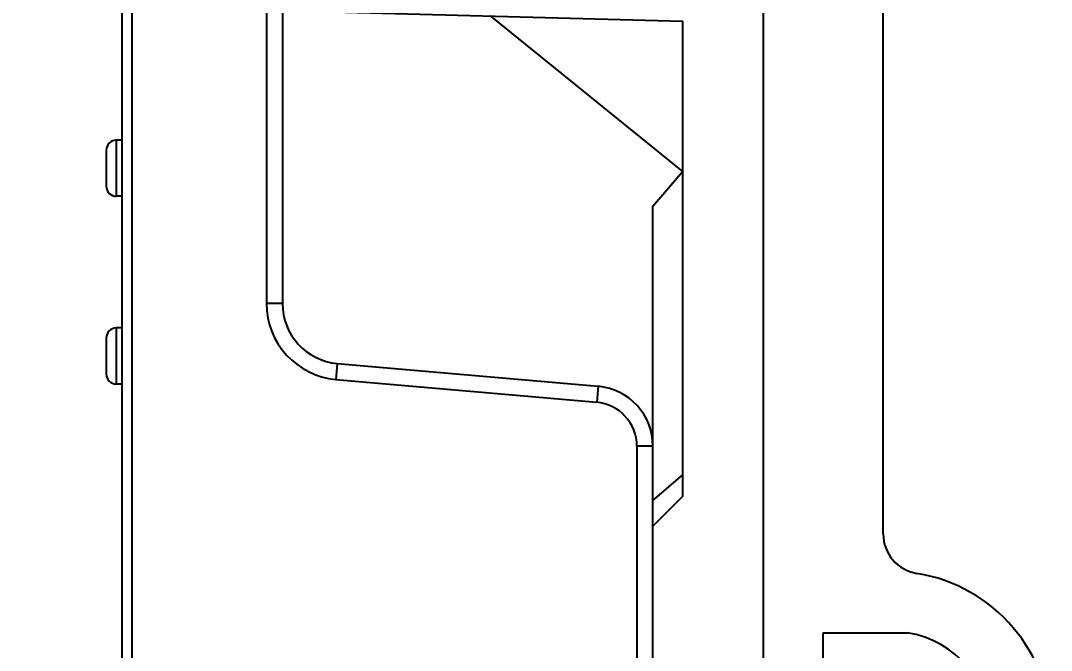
# Model space of a CAD drawing. Header units: inches. Extents: x 21247 to 41470, y -17428 to -10279.
# Drawn here: x 38634.6 to 38686, y -13820.2 to -13788.7 of the extents above; entities that cross this region are included whole.
import ezdxf

# ---------------------------------------------------------------- set-up
doc = ezdxf.new("R2010")
doc.units = ezdxf.units.IN
doc.header["$LTSCALE"] = 1.21
doc.header["$MEASUREMENT"] = 0
doc.header["$PDMODE"] = 3
doc.header["$PDSIZE"] = 0.3125
doc.layers.get('0').update_dxf_attribs({"linetype": 'CONTINUOUS'})
doc.layers.get('Defpoints').update_dxf_attribs({"linetype": 'CONTINUOUS'})
doc.layers.add('02___PRT_ALL_AXES', color=7, linetype='CONTINUOUS')
doc.styles.get("Standard").update_dxf_attribs({"font": 'txt', "width": 0.8})
doc.dimstyles.new('001', dxfattribs={"dimscale": 2, "dimtxt": 2.5, "dimasz": 2.5, "dimexe": 1.25, "dimexo": 0, "dimtad": 0, "dimdsep": 46, "dimtxsty": 'Standard', "dimcen": 2.5, "dimclrd": 4, "dimclre": 4, "dimclrt": 3, "dimadec": 0, "dimazin": 0, "dimtfac": 1, "dimtmove": 0, "dimatfit": 3, "dimfxl": 1, "dimarcsym": 0})

# ---------------------------------------------------------------- blocks, each defined once
blk = doc.blocks.new('*D972')
at = {"color": 4, "linetype": 'Continuous', "lineweight": -2, "transparency": 16777216}
for p, q in [((38637.745, -11416.213), (38472.312, -11416.213)), ((38474.812, -11421.213), (38474.812, -12709.713)), ((38474.812, -14240.713), (38474.812, -12952.213)), ((38644.357, -14245.713), (38472.312, -14245.713))]:
    blk.add_line(p, q, dxfattribs=at)
at = {"color": 4, "transparency": 16777216}
for points in [[(38473.979, -11421.213), (38475.645, -11421.213), (38474.812, -11416.213)], [(38473.979, -14240.713), (38475.645, -14240.713), (38474.812, -14245.713)]]:
    blk.add_solid(points, dxfattribs=at)
at = {"layer": 'Defpoints', "color": 0, "transparency": 16777216}
for p in [(38474.812, -11416.213), (38637.745, -11416.213), (38644.357, -14245.713)]:
    blk.add_point(p, dxfattribs=at)
at = {"color": 3, "transparency": 16777216, "insert": (38474.812, -12830.963), "char_height": 60, "attachment_point": 5, "rotation": 90}
blk.add_mtext('2829.5', dxfattribs=at)
blk = doc.blocks.new('*U966')
at = {"color": 6}
for p, q in [((0, -1.4), (0, 1.4)), ((0.5, -0.9), (0.5, 0.9))]:
    blk.add_line(p, q, dxfattribs=at)
at = {"color": 6, "linetype": 'Continuous'}
for centre, start, end in [((0, 0.9), 0, 90), ((0, -0.9), 270, 0)]:
    blk.add_arc(centre, 0.5, start, end, dxfattribs=at)
at = {"layer": '02___PRT_ALL_AXES', "color": 6, "linetype": 'Continuous'}
for p, q in [((-0.3, 1.4), (0, 1.4)), ((-0.3, -1.4), (0, -1.4))]:
    blk.add_line(p, q, dxfattribs=at)
blk = doc.blocks.new('*U964')
at = {"color": 6}
for p, q in [((0, -1.4), (0, 1.4)), ((0.5, -0.9), (0.5, 0.9))]:
    blk.add_line(p, q, dxfattribs=at)
at = {"color": 6, "linetype": 'Continuous'}
for centre, start, end in [((0, 0.9), 0, 90), ((0, -0.9), 270, 0)]:
    blk.add_arc(centre, 0.5, start, end, dxfattribs=at)
at = {"layer": '02___PRT_ALL_AXES', "color": 6, "linetype": 'Continuous'}
for p, q in [((-0.3, 1.4), (0, 1.4)), ((-0.3, -1.4), (0, -1.4))]:
    blk.add_line(p, q, dxfattribs=at)
blk = doc.blocks.new('A$C0B6366F5')
at = {"color": 1, "rotation": 180}
blk.add_blockref('*U964', (0, 0), dxfattribs=at)
blk = doc.blocks.new('*U968')
at = {"color": 4, "linetype": 'Continuous'}
for p, q in [((-13.6, 0.75), (-13.6, 168.75)), ((-13.1, 0.75), (-13.1, 168.75)), ((-6.4, 168.75), (-6.4, 152.618)), ((-5.6, 167.95), (-5.6, 152.618)), ((-5.6, 167.25), (14.4, 166.726)), ((4.768, 166.979), (14.38, 159.207)), ((14.4, 143.001), (14.4, 166.726)), ((12.9, 157.486), (14.4, 159.23)), ((12.9, -157.486), (12.9, 157.486)), ((-5.6, 152.618), (-6.4, 152.618)), ((-2.861, 149.629), (-2.931, 148.832)), ((-2.861, 149.629), (10.161, 148.49)), ((-2.931, 148.832), (10.092, 147.693)), ((10.161, 148.49), (10.092, 147.693)), ((12.1, 145.501), (12.1, 97.769)), ((12.9, 145.501), (12.1, 145.501)), ((12.9, 142.792), (14.4, 144.064)), ((14.4, 143), (12.9, 141.5))]:
    blk.add_line(p, q, dxfattribs=at)
for centre, radius, start, end in [((-2.6, 152.618), 3.8, 180, 265), ((-2.6, 152.618), 3, 180, 265), ((9.9, 145.501), 3, 0, 85), ((9.9, 145.501), 2.2, 0, 85)]:
    blk.add_arc(centre, radius, start, end, dxfattribs=at)
at = {"color": 4, "rotation": 180}
blk.add_blockref('*U966', (-13.9, 159.375), dxfattribs=at)
at = {"color": 4}
blk.add_blockref('A$C0B6366F5', (-13.9, 150), dxfattribs=at)
blk = doc.blocks.new('JT')
at = {"color": 7, "linetype": 'Continuous'}
for p, q in [((37142.916, -5883.466), (37142.916, -5967.966)), ((37148.916, -5936.095), (37148.916, -5883.466)), ((37145.916, -5941.03), (37150.116, -5941.03)), ((37145.916, -5952.966), (37145.916, -5941.03))]:
    blk.add_line(p, q, dxfattribs=at)
for centre, radius, start, end in [((37150.916, -5936.095), 2, 180, 260.7931), ((37149.316, -5945.966), 8, 0, 80.7931), ((37149.316, -5945.966), 5, 0, 80.7931)]:
    blk.add_arc(centre, radius, start, end, dxfattribs=at)

msp = doc.modelspace()

# ---------------------------------------------------------------- block references
at = {"color": 3}
msp.add_blockref('JT', (1528.73, -7878.247), dxfattribs=at)
at = {"color": 0, "linetype": 'ByBlock', "lineweight": -2, "transparency": 16777216}
msp.add_blockref('*U968', (38653.245, -13955.463), dxfattribs=at)

# ---------------------------------------------------------------- dimensions: what is measured, and where the dimension line sits
at = {"color": 1}
dim = msp.add_linear_dim(base=(38474.812, -11416.213), p1=(38644.357, -14245.713), p2=(38637.745, -11416.213), angle=90, dimstyle='001', override={"dimtxt": 30, "dimdec": 1, "dimfxl": 1.25}, dxfattribs=at)
dim.commit()
dim.dimension.update_dxf_attribs({"geometry": '*D972', "text_midpoint": (38474.812, -12830.963), "dimtype": 160})

doc.saveas('drawing.dxf')
